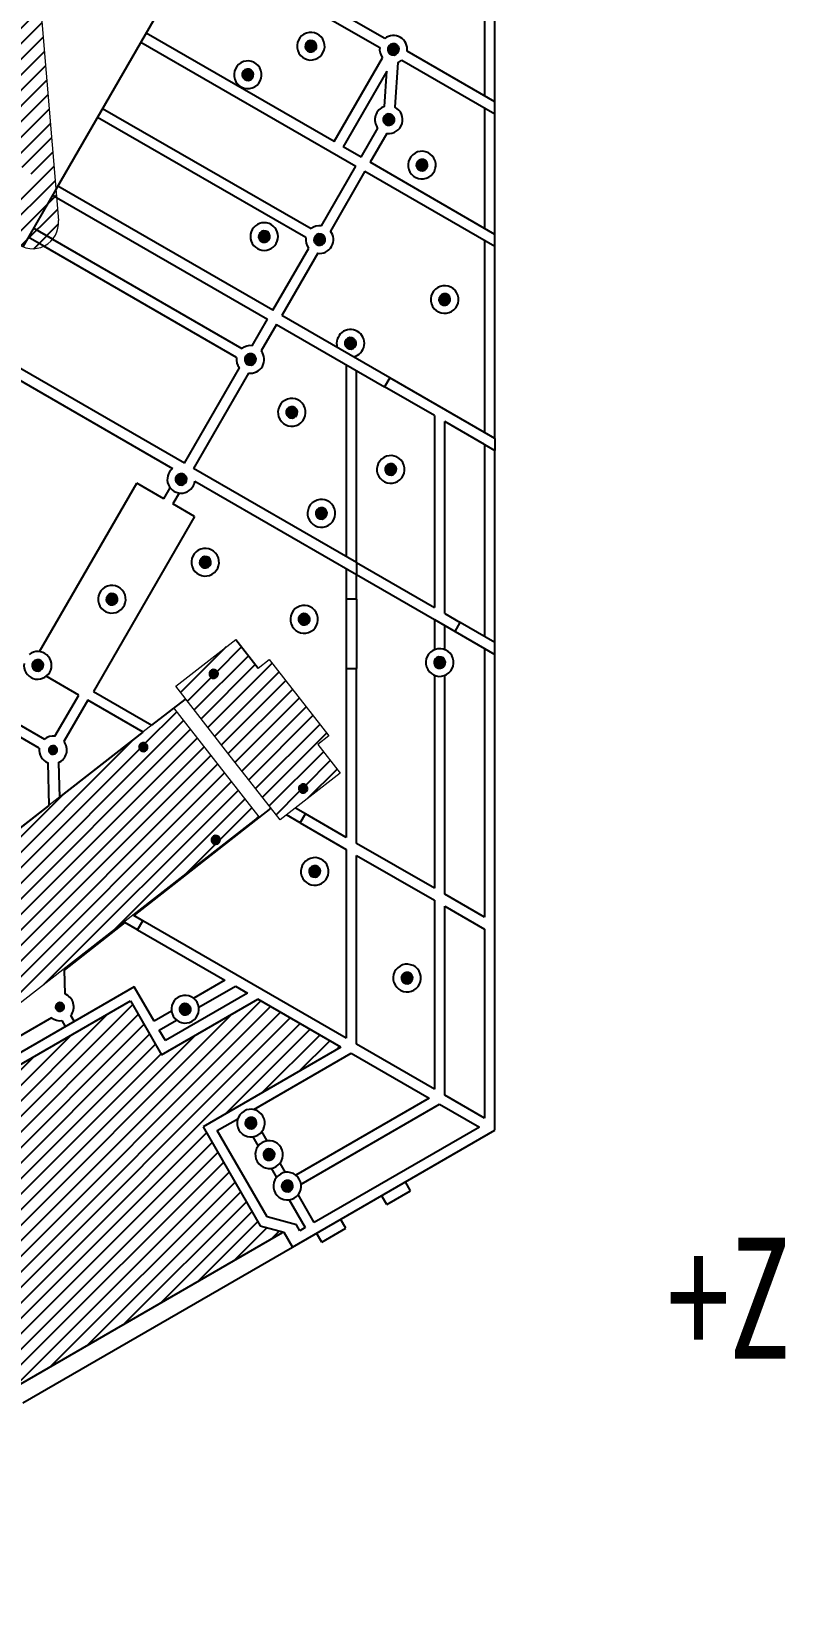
# Model space of a CAD drawing. Header units: millimetres. Extents: x 44 to 363, y 19 to 309.
# Drawn here: x 176.06 to 197.83, y 213.45 to 259.17 of the extents above; entities that cross this region are included whole.
import ezdxf

# ---------------------------------------------------------------- set-up
doc = ezdxf.new("R2010")
doc.units = ezdxf.units.MM
doc.styles.add('SLDTEXTSTYLE0', font='TXT', dxfattribs={"width": 0.75})
pattern_1 = [(45, (-76.22175, 26.313445), (-0.0224506403, 0.0224506403), [])]

msp = doc.modelspace()

# ---------------------------------------------------------------- hatches: boundary and pattern name
h = msp.add_hatch()
h.set_pattern_fill('ANSI31', color=0, scale=0.01)
h.set_pattern_definition(pattern_1)
h.paths.add_polyline_path([(186.575, 246.608, 1), (186.289, 246.443, 1)])
h.paths.add_polyline_path([(185.127, 250.086, 1), (185.413, 250.251, 1)])
h.paths.add_polyline_path([(188.133, 251.517, 1), (187.847, 251.352, 1)])
h.paths.add_polyline_path([(184.52, 253.25, 1), (184.234, 253.085, 1)])
h.paths.add_polyline_path([(182.923, 253.336, 1), (182.637, 253.171, 1)])
h.paths.add_polyline_path([(187.477, 255.401, 1), (187.191, 255.236, 1)])
h.paths.add_polyline_path([(186.234, 256.549, 1), (186.52, 256.714, 1)])
h.paths.add_polyline_path([(186.653, 258.745, 1), (186.367, 258.58, 1)])
h.paths.add_polyline_path([(184.268, 258.837, 1), (183.983, 258.672, 1)])
h.paths.add_polyline_path([(182.446, 258.011, 1), (182.161, 257.846, 1)])
h.paths.add_polyline_path([(181.438, 266.781, 1), (181.723, 266.946, 1)])
h.paths.add_polyline_path([(184.464, 269.79, 1), (184.464, 269.46, 1)])
h.paths.add_polyline_path([(177.702, 267.978, 1), (177.702, 267.648, 1)])
h.paths.add_polyline_path([(173.795, 268.07, 1), (173.796, 267.74, 1)])
h.paths.add_polyline_path([(169.888, 271.06, 1), (169.888, 270.73, 1)])
h.paths.add_polyline_path([(168.155, 267.964, 1), (167.869, 267.799, 1)])
h.paths.add_polyline_path([(169.069, 265.721, 1), (169.355, 265.886, 1)])
h.paths.add_polyline_path([(166.696, 261.696, 1), (166.41, 261.531, 1)])
h.paths.add_polyline_path([(161.067, 249.456, 1), (161.353, 249.621, 1)])
h.paths.add_polyline_path([(157.681, 248.101, 1), (157.464, 247.976, 1)])
h.paths.add_polyline_path([(154.92, 248.921, 1), (154.635, 248.756, 1)])
h.paths.add_polyline_path([(156.148, 251.105, 1), (155.862, 250.94, 1)])
h.paths.add_polyline_path([(155.334, 253.096, 1), (155.048, 252.931, 1)])
h.paths.add_polyline_path([(158.064, 259.14, 1), (157.778, 258.975, 1)])
h.paths.add_polyline_path([(156.909, 262.444, 1), (156.623, 262.279, 1)])
h.paths.add_polyline_path([(152.117, 258.332, 1), (151.831, 258.167, 1)])
h.paths.add_polyline_path([(147.981, 253.7, 1), (147.765, 253.575, 1)])
h.paths.add_polyline_path([(148.578, 256.996, 1), (148.293, 256.83, 1)])
h.paths.add_polyline_path([(150.796, 262.107, 1), (150.51, 261.942, 1)])
h = msp.add_hatch()
h.set_pattern_fill('ANSI31', color=0, scale=0.1)
h.paths.add_polyline_path([(176.194, 261.388, 0.668179), (174.874, 261.81), (174.179, 260.989, -0.198912), (173.669, 260.726), (172.018, 260.588, -0.198912), (171.471, 260.763), (170.649, 261.458, 0.668179), (169.418, 260.822), (170.059, 253.149, 0.668179), (171.379, 252.727), (172.073, 253.549, -0.198912), (172.584, 253.812), (174.235, 253.95, -0.198912), (174.782, 253.775), (175.603, 253.08, 0.668179), (176.835, 253.715)])
h.paths.add_polyline_path([(171.611, 256.394, -1), (174.642, 258.144, -1)], flags=16)
h.paths.add_polyline_path([(175.799, 255.259, -1), (175.799, 254.759, -1)], flags=16)
h.paths.add_polyline_path([(170.867, 254.347, -1), (170.867, 254.847, -1)], flags=16)
h.paths.add_polyline_path([(175.387, 260.192, -1), (175.387, 259.692, -1)], flags=0)
h.paths.add_polyline_path([(170.244, 259.281, -1), (170.664, 259.777, -1)], flags=0)
h.paths.add_polyline_path([(167.186, 258.78), (166.184, 258.696), (166.304, 257.252), (166.348, 257.328), (166.283, 258.102, -0.414214), (166.512, 258.372), (166.973, 258.411)])
h.paths.add_polyline_path([(169.572, 258.377, 0.414214), (169.302, 258.605), (166.973, 258.411), (166.348, 257.328), (166.516, 255.312, 0.414214), (166.786, 255.084), (169.577, 255.317, 0.414214), (169.805, 255.587)], flags=17)
h.paths.add_polyline_path([(166.973, 258.411), (166.512, 258.372, 0.414214), (166.283, 258.102), (166.348, 257.328)], flags=17)
h.paths.add_polyline_path([(169.302, 258.605, -0.414214), (169.572, 258.377), (169.805, 255.587, -0.414214), (169.577, 255.317), (166.786, 255.084, -0.414214), (166.516, 255.312), (166.348, 257.328), (166.304, 257.252), (166.516, 254.71), (169.406, 254.951, -0.414214), (169.946, 254.494), (169.53, 259.477, -0.414214), (169.073, 258.937), (167.186, 258.78), (166.973, 258.411)])
h.paths.add_polyline_path([(170.664, 259.777, 1), (170.244, 259.281, 1)], flags=16)
h.paths.add_polyline_path([(170.867, 254.847, 1), (170.867, 254.347, 1)], flags=0)
h.paths.add_polyline_path([(175.799, 255.259, 1), (175.799, 254.759, 1)], flags=0)
h.paths.add_polyline_path([(175.387, 260.192, 1), (175.387, 259.692, 1)], flags=16)
h = msp.add_hatch()
h.set_pattern_fill('ANSI31', color=0, scale=0.01)
h.set_pattern_definition(pattern_1)
h.paths.add_polyline_path([(150.564, 210.735, 1), (150.278, 210.57, 1)])
h.paths.add_polyline_path([(152.337, 209.358, 0.318796), (152.468, 209.297, 3.136806)])
h.paths.add_polyline_path([(163.818, 219.251, 1), (163.532, 219.086, 1)])
h.paths.add_polyline_path([(163.898, 221.113, 1), (163.612, 220.948, 1)])
h.paths.add_polyline_path([(166.445, 222.501, 1), (166.159, 222.336, 1)])
h.paths.add_polyline_path([(165.318, 216.653, 1), (165.032, 216.488, 1)])
h.paths.add_polyline_path([(163.465, 215.783, 1), (163.249, 215.658, 1)])
h.paths.add_polyline_path([(171.544, 225.762, 1), (171.258, 225.597, 1)])
h.paths.add_polyline_path([(170.573, 223.152, 1), (170.287, 222.987, 1)])
h.paths.add_polyline_path([(172.073, 220.554, 1), (171.787, 220.389, 1)])
h.paths.add_polyline_path([(173.444, 222.471, 1), (173.159, 222.306, 1)])
h.paths.add_polyline_path([(173.969, 221.562, 1), (173.684, 221.397, 1)])
h.paths.add_polyline_path([(174.494, 220.653, 1), (174.209, 220.488, 1)])
h.paths.add_polyline_path([(180.637, 231.013, 1), (180.351, 230.848, 1)])
h.paths.add_polyline_path([(176.985, 231.06, 1), (176.769, 230.935, 1)])
h.paths.add_polyline_path([(182.537, 227.722, 1), (182.252, 227.557, 1)])
h.paths.add_polyline_path([(183.062, 226.813, 1), (182.777, 226.648, 1)])
h.paths.add_polyline_path([(183.587, 225.903, 1), (183.302, 225.738, 1)])
h.paths.add_polyline_path([(187.046, 231.913, 1), (186.76, 231.748, 1)])
h.paths.add_polyline_path([(184.38, 234.993, 1), (184.094, 234.828, 1)])
h.paths.add_polyline_path([(187.989, 241.03, 1), (187.704, 240.865, 1)])
h.paths.add_polyline_path([(184.075, 242.278, 1), (183.789, 242.113, 1)])
h.paths.add_polyline_path([(181.217, 243.928, 1), (180.931, 243.763, 1)])
h.paths.add_polyline_path([(178.521, 242.857, 1), (178.235, 242.692, 1)])
h.paths.add_polyline_path([(176.379, 240.947, 1), (176.093, 240.782, 1)])
h.paths.add_polyline_path([(176.785, 238.483, 1), (176.568, 238.358, 1)])
h.paths.add_polyline_path([(168.281, 245.622, 1), (167.995, 245.457, 1)])
h.paths.add_polyline_path([(170.456, 242.136, 1), (170.24, 242.011, 1)])
h.paths.add_polyline_path([(167.866, 244.22, 1), (167.58, 244.055, 1)])
h.paths.add_polyline_path([(166.783, 242.44, 1), (166.497, 242.275, 1)])
h.paths.add_polyline_path([(160.66, 233.019, 1), (160.374, 232.854, 1)])
h.paths.add_polyline_path([(163.929, 231.059, 1), (163.712, 230.934, 1)])
h.paths.add_polyline_path([(163.928, 238.597, 1), (163.712, 238.472, 1)])
h.paths.add_polyline_path([(169.144, 230.568, 1), (168.928, 230.443, 1)])
h.paths.add_polyline_path([(170.241, 227.166, 1), (170.457, 227.291, 1)])
h.paths.add_polyline_path([(171.236, 227.887, 1), (171.019, 227.762, 1)])
h.paths.add_polyline_path([(181.427, 240.68, 1), (181.211, 240.555, 1)])
h.paths.add_polyline_path([(179.394, 238.564, 1), (179.177, 238.439, 1)])
h.paths.add_polyline_path([(184.011, 237.369, 1), (183.795, 237.244, 1)])
h.paths.add_polyline_path([(181.485, 235.884, 1), (181.269, 235.759, 1)])
h.paths.add_polyline_path([(180.52, 246.321, 1), (180.235, 246.156, 1)])
h.paths.add_polyline_path([(184.572, 245.34, 1), (184.286, 245.175, 1)])
h.paths.add_polyline_path([(183.717, 248.258, 1), (183.431, 248.093, 1)])
h.paths.add_polyline_path([(182.52, 249.786, 1), (182.234, 249.621, 1)])
h = msp.add_hatch()
h.set_pattern_fill('ANSI31', color=0, scale=0.1)
h.paths.add_polyline_path([(181.729, 238.331), (183.237, 236.399), (184.971, 237.753), (184.325, 238.581), (184.64, 238.827), (182.918, 241.034), (182.602, 240.788), (181.955, 241.615), (180.221, 240.262)])
h.paths.add_polyline_path([(181.211, 240.555, -1), (181.427, 240.68, -1)], flags=16)
h.paths.add_polyline_path([(184.011, 237.369, -1), (183.795, 237.244, -1)], flags=16)
h = msp.add_hatch()
h.set_pattern_fill('ANSI31', color=0, scale=0.1)
edge = h.paths.add_edge_path()
edge.add_spline(control_points=[(140.452, 211.583), (140.432, 211.593), (140.401, 211.609), (140.352, 211.637), (140.286, 211.675), (139.787, 211.962), (138.465, 212.725), (137.101, 213.511), (136.183, 214.04)], knot_values=[0.010645, 0.010645, 0.010645, 0.010645, 0.032037, 0.045645, 0.065323, 0.088561, 0.397626, 0.981034, 0.981034, 0.981034, 0.981034], weights=[1, 1, 1, 1, 1, 1, 1, 1, 1], degree=3, periodic=0)
edge.add_line((136.183, 214.04), (134.186, 210.577))
edge.add_line((134.186, 210.577), (134.86, 210.188))
edge.add_line((134.86, 210.188), (135.228, 209.976))
edge.add_line((135.228, 209.976), (138.067, 208.337))
edge.add_line((138.067, 208.337), (138.327, 208.187))
edge.add_line((138.327, 208.187), (138.327, 208.187))
edge.add_line((138.327, 208.187), (138.448, 208.117))
edge.add_line((138.448, 208.117), (139.178, 209.379))
edge.add_spline(control_points=[(139.178, 209.379), (140.368, 208.659), (141.698, 208.572), (142.98, 208.814)], knot_values=[0.607992, 0.607992, 0.607992, 0.607992, 1, 1, 1, 1], weights=[1, 1, 1, 1], degree=3, periodic=0)
edge.add_line((142.98, 208.814), (144.201, 209.141))
edge.add_spline(control_points=[(144.201, 209.141), (144.28, 209.168), (144.359, 209.196), (144.437, 209.225)], knot_values=[0.456143, 0.456143, 0.456143, 0.456143, 0.481325, 0.481325, 0.481325, 0.481325], weights=[1, 1, 1, 1], degree=3, periodic=0)
edge.add_spline(control_points=[(144.437, 209.225), (144.589, 209.282), (144.739, 209.342), (144.888, 209.406)], knot_values=[0.407351, 0.407351, 0.407351, 0.407351, 0.456143, 0.456143, 0.456143, 0.456143], weights=[1, 1, 1, 1], degree=3, periodic=0)
edge.add_spline(control_points=[(144.888, 209.406), (145.208, 209.543), (146.421, 210.137), (147.52, 210.936), (148.311, 211.544)], knot_values=[0.000187, 0.000187, 0.000187, 0.000187, 0.105306, 0.407351, 0.407351, 0.407351, 0.407351], weights=[1, 1, 1, 1, 1], degree=3, periodic=0)
edge.add_spline(control_points=[(148.311, 211.544), (148.311, 211.545), (148.312, 211.545), (148.312, 211.545)], knot_values=[0, 0, 0, 0, 0.000187, 0.000187, 0.000187, 0.000187], weights=[1, 1, 1, 1], degree=3, periodic=0)
edge.add_line((148.312, 211.545), (149.246, 210.431))
edge.add_line((149.246, 210.431), (182.62, 236.488))
edge.add_line((182.62, 236.488), (180.169, 239.627))
edge.add_line((180.169, 239.627), (179.536, 239.133))
edge.add_line((179.536, 239.133), (179.281, 238.934))
edge.add_line((179.281, 238.934), (179.281, 238.934))
edge.add_line((179.281, 238.934), (176.864, 237.048))
edge.add_line((176.864, 237.048), (176.57, 236.819))
edge.add_line((176.57, 236.819), (176.57, 236.819))
edge.add_line((176.57, 236.819), (175.262, 235.798))
edge.add_line((175.262, 235.798), (175.006, 235.599))
edge.add_line((175.006, 235.599), (166.987, 229.342))
edge.add_line((166.987, 229.342), (166.732, 229.143))
edge.add_line((166.732, 229.143), (166.732, 229.143))
edge.add_line((166.732, 229.143), (165.434, 228.131))
edge.add_arc((165.116, 228.373), 0.4, 293.0914, 322.8311, ccw=False)
edge.add_line((165.273, 228.005), (161.312, 224.915))
edge.add_line((161.312, 224.915), (147.721, 214.313))
edge.add_line((147.721, 214.313), (147.016, 213.093))
edge.add_line((147.016, 213.093), (147.607, 212.387))
edge.add_spline(control_points=[(147.607, 212.387), (147.539, 212.332), (147.471, 212.276), (147.402, 212.222)], knot_values=[0.969177, 0.969177, 0.969177, 0.969177, 1, 1, 1, 1], weights=[1, 1, 1, 1], degree=3, periodic=0)
edge.add_spline(control_points=[(147.402, 212.222), (146.928, 211.843), (146.43, 211.485), (145.908, 211.173)], knot_values=[0.756169, 0.756169, 0.756169, 0.756169, 0.969177, 0.969177, 0.969177, 0.969177], weights=[1, 1, 1, 1], degree=3, periodic=0)
edge.add_spline(control_points=[(145.908, 211.173), (145.74, 211.073), (145.569, 210.977), (145.396, 210.887)], knot_values=[0.687742, 0.687742, 0.687742, 0.687742, 0.756169, 0.756169, 0.756169, 0.756169], weights=[1, 1, 1, 1], degree=3, periodic=0)
edge.add_spline(control_points=[(145.396, 210.887), (145.293, 210.833), (144.647, 210.512), (142.789, 209.857), (140.877, 209.685), (139.726, 210.327)], knot_values=[0, 0, 0, 0, 0.04057, 0.253063, 0.687742, 0.687742, 0.687742, 0.687742], weights=[1, 1, 1, 1, 1, 1], degree=3, periodic=0)
edge.add_line((139.726, 210.327), (140.452, 211.583))
h.paths.add_polyline_path([(136.728, 213.26, -1), (136.945, 213.385, -1)], flags=16)
h.paths.add_polyline_path([(138.893, 212.01, -1), (139.11, 212.135, -1)], flags=16)
h.paths.add_polyline_path([(135.242, 210.442, -1), (135.025, 210.317, -1)], flags=16)
h.paths.add_polyline_path([(137.407, 209.192, -1), (137.19, 209.067, -1)], flags=16)
h.paths.add_polyline_path([(148.429, 214.449, -1), (148.645, 214.574, -1)], flags=16)
h.paths.add_polyline_path([(150.737, 211.894, -1), (150.52, 211.769, -1)], flags=16)
h.paths.add_polyline_path([(158.678, 222.446, -1), (158.895, 222.571, -1)], flags=16)
h.paths.add_polyline_path([(159.649, 221.893, -1), (159.865, 222.018, -1)], flags=16)
h.paths.add_polyline_path([(160.77, 219.765, -1), (160.986, 219.89, -1)], flags=16)
h.paths.add_polyline_path([(170.241, 227.166, -1), (170.457, 227.291, -1)], flags=16)
h.paths.add_polyline_path([(168.928, 230.443, -1), (169.144, 230.568, -1)], flags=16)
h.paths.add_polyline_path([(171.019, 227.762, -1), (171.236, 227.887, -1)], flags=16)
h.paths.add_polyline_path([(179.177, 238.439, -1), (179.394, 238.564, -1)], flags=16)
h.paths.add_polyline_path([(181.269, 235.759, -1), (181.485, 235.884, -1)], flags=16)
h = msp.add_hatch()
h.set_pattern_fill('ANSI31', color=0, scale=0.1)
h.paths.add_polyline_path([(164.227, 219.813), (166.981, 215.044), (172.436, 218.194), (169.683, 222.963)])
h.paths.add_polyline_path([(181.012, 227.534), (184.994, 229.834), (182.594, 231.219), (179.812, 229.612), (178.912, 231.171), (171.984, 227.171), (175.736, 220.673), (175.554, 219.994), (183.299, 224.467), (183.307, 224.501), (182.664, 224.673)])

# ---------------------------------------------------------------- linework, layer by layer
at = {"color": 0, "linetype": 'Continuous', "lineweight": 25}
for p, q in [((189.442, 257.142), (189.441, 276.585)), ((189.141, 276.065), (189.142, 257.316)), ((182.553, 260.773), (186.114, 258.718)), ((186.264, 258.977), (182.703, 261.033)), ((180.111, 260.422), (176.76, 254.617)), ((179.218, 258.874), (185.429, 255.289)), ((184.799, 255.999), (179.368, 259.134)), ((184.799, 255.999), (186.195, 258.416)), ((189.442, 257.142), (186.906, 258.607)), ((186.318, 258.03), (185.059, 255.849)), ((186.251, 257.011), (186.318, 258.03)), ((186.635, 258.282), (186.551, 256.992)), ((186.756, 258.347), (189.442, 256.796)), ((189.442, 256.796), (189.442, 257.142)), ((183.981, 253.223), (177.961, 256.698)), ((178.111, 256.958), (184.131, 253.483)), ((189.142, 256.969), (189.143, 253.491)), ((189.443, 253.318), (189.442, 256.796)), ((185.579, 255.549), (186.062, 256.385)), ((186.321, 256.236), (185.838, 255.399)), ((185.579, 255.549), (185.059, 255.849)), ((184.433, 253.564), (185.429, 255.289)), ((189.443, 253.318), (185.838, 255.399)), ((183.025, 251.126), (176.814, 254.711)), ((185.688, 255.139), (184.692, 253.414)), ((185.688, 255.139), (189.443, 252.972)), ((176.779, 254.385), (182.875, 250.866)), ((181.981, 249.759), (176.409, 252.975)), ((176.665, 253.174), (182.131, 250.018)), ((183.025, 251.126), (184.062, 252.921)), ((189.143, 253.145), (189.143, 247.594)), ((189.443, 252.972), (189.443, 253.318)), ((189.443, 247.421), (189.443, 252.972)), ((184.322, 252.771), (183.285, 250.976)), ((182.433, 250.099), (182.875, 250.866)), ((183.135, 250.716), (182.693, 249.949)), ((183.135, 250.716), (186.253, 248.916)), ((186.403, 249.176), (183.285, 250.976)), ((180.472, 246.703), (174.261, 250.288)), ((174.112, 250.029), (180.131, 246.554)), ((180.472, 246.703), (182.062, 249.457)), ((182.322, 249.307), (180.732, 246.553)), ((185.143, 249.557), (185.143, 244.006)), ((185.443, 243.833), (185.443, 249.384)), ((186.403, 249.176), (186.253, 248.916)), ((187.693, 248.085), (186.253, 248.916)), ((189.143, 247.594), (186.403, 249.176)), ((187.693, 248.085), (187.693, 242.534)), ((189.143, 247.248), (187.993, 247.912)), ((187.993, 242.361), (187.993, 247.912)), ((189.443, 247.421), (189.143, 247.594)), ((189.443, 247.421), (189.443, 247.075)), ((189.143, 247.248), (189.443, 247.075)), ((189.143, 247.248), (189.143, 241.697)), ((189.443, 241.524), (189.443, 247.075)), ((185.443, 243.833), (180.732, 246.553)), ((176.291, 241.261), (179.101, 246.128)), ((179.88, 245.678), (179.101, 246.128)), ((180.774, 246.183), (185.443, 243.488)), ((179.88, 245.678), (180.062, 245.993)), ((180.322, 245.843), (180.14, 245.528)), ((180.761, 245.169), (177.842, 240.111)), ((180.761, 245.169), (180.14, 245.528)), ((185.443, 243.833), (185.443, 243.488)), ((185.443, 243.833), (187.693, 242.534)), ((185.143, 243.661), (185.143, 242.775)), ((185.443, 242.775), (185.443, 243.488)), ((185.443, 243.488), (187.693, 242.189)), ((185.443, 242.775), (185.143, 242.775)), ((185.143, 242.775), (185.143, 240.775)), ((185.443, 242.775), (185.443, 240.775)), ((187.993, 242.361), (188.44, 242.103)), ((170.744, 242.018), (176.43, 238.736)), ((187.693, 242.189), (187.693, 241.317)), ((187.693, 242.189), (187.993, 242.016)), ((187.993, 241.32), (187.993, 242.016)), ((187.993, 242.016), (188.29, 241.844)), ((188.29, 241.844), (188.44, 242.103)), ((189.443, 241.524), (188.44, 242.103)), ((176.28, 238.476), (170.594, 241.758)), ((188.29, 241.844), (189.443, 241.179)), ((189.443, 241.179), (189.443, 241.524)), ((189.143, 241.352), (189.144, 233.587)), ((189.444, 227.438), (189.443, 241.179)), ((177.42, 240.008), (176.482, 240.549)), ((185.143, 240.775), (185.144, 235.896)), ((185.143, 240.775), (185.443, 240.775)), ((185.444, 235.723), (185.443, 240.775)), ((187.693, 240.578), (187.694, 234.424)), ((187.994, 234.25), (187.993, 240.575)), ((177.842, 240.111), (179.536, 239.133)), ((176.732, 238.816), (177.42, 240.008)), ((177.68, 239.858), (176.992, 238.666)), ((179.281, 238.934), (177.68, 239.858)), ((179.536, 239.133), (180.493, 239.88)), ((176.864, 237.048), (179.281, 238.934)), ((176.57, 236.819), (176.537, 238.045)), ((176.836, 238.054), (176.864, 237.048)), ((175.262, 235.798), (176.57, 236.819)), ((182.971, 236.74), (179.01, 233.634)), ((183.818, 236.314), (183.422, 236.543)), ((183.968, 236.574), (183.677, 236.743)), ((183.818, 236.314), (183.968, 236.574)), ((185.144, 235.896), (183.968, 236.574)), ((183.818, 236.314), (185.144, 235.549)), ((185.144, 235.549), (185.144, 230.093)), ((187.694, 234.424), (185.444, 235.723)), ((185.444, 235.376), (187.694, 234.077)), ((185.444, 229.92), (185.444, 235.376)), ((189.144, 233.587), (187.994, 234.25)), ((187.694, 234.077), (187.694, 228.621)), ((187.994, 233.904), (189.144, 233.24)), ((187.994, 228.448), (187.994, 233.904)), ((178.755, 233.435), (176.998, 232.058)), ((179.12, 233.225), (178.755, 233.435)), ((179.27, 233.484), (179.01, 233.634)), ((179.12, 233.225), (179.27, 233.484)), ((179.12, 233.225), (181.644, 231.767)), ((185.144, 230.093), (179.27, 233.484)), ((189.144, 233.24), (189.144, 227.784)), ((176.998, 232.058), (177.017, 231.372)), ((179.021, 231.581), (171.574, 227.281)), ((179.597, 230.585), (179.021, 231.581)), ((182.294, 231.392), (179.922, 230.022)), ((181.644, 231.767), (180.74, 231.246)), ((180.89, 230.986), (181.944, 231.594)), ((181.944, 231.594), (182.294, 231.392)), ((171.984, 227.171), (178.912, 231.171)), ((178.912, 231.171), (179.812, 229.612)), ((179.812, 229.612), (182.594, 231.219)), ((184.994, 229.834), (182.594, 231.219)), ((176.631, 230.682), (172.404, 228.242)), ((176.932, 230.601), (177.031, 230.431)), ((177.29, 230.581), (177.192, 230.752)), ((180.098, 230.875), (179.597, 230.585)), ((179.747, 230.325), (180.248, 230.615)), ((179.922, 230.022), (179.747, 230.325)), ((184.994, 229.834), (181.012, 227.534)), ((182.474, 228.032), (185.294, 229.66)), ((185.294, 229.66), (187.544, 228.361)), ((187.694, 228.621), (185.444, 229.92)), ((187.544, 228.361), (183.691, 226.136)), ((183.841, 225.876), (187.844, 228.188)), ((187.844, 228.188), (188.994, 227.524)), ((189.144, 227.784), (187.994, 228.448)), ((181.422, 227.424), (182.015, 227.767)), ((181.012, 227.534), (182.664, 224.673)), ((182.861, 224.931), (181.422, 227.424)), ((182.864, 227.126), (182.71, 227.393)), ((183.592, 224.059), (189.444, 227.438)), ((188.994, 227.524), (184.224, 224.77)), ((182.45, 227.243), (182.604, 226.976)), ((183.389, 226.217), (183.235, 226.484)), ((182.975, 226.334), (183.129, 226.067)), ((187.008, 225.684), (186.858, 225.944)), ((184.224, 224.77), (183.76, 225.575)), ((186.315, 225.284), (186.165, 225.544)), ((186.315, 225.284), (187.008, 225.684)), ((183.5, 225.425), (183.965, 224.62)), ((182.664, 224.673), (183.342, 224.492)), ((183.71, 224.704), (182.861, 224.931)), ((183.81, 224.531), (183.71, 224.704)), ((183.965, 224.62), (183.81, 224.531)), ((184.441, 224.202), (185.134, 224.602)), ((185.134, 224.602), (184.984, 224.862)), ((183.299, 224.467), (175.554, 219.994)), ((183.307, 224.501), (183.299, 224.467)), ((183.342, 224.492), (183.592, 224.059)), ((184.441, 224.202), (184.291, 224.462)), ((184.441, 224.202), (184.291, 224.462)), ((184.441, 224.202), (184.441, 224.202)), ((175.804, 219.561), (183.592, 224.059))]:
    msp.add_line(p, q, dxfattribs=at)
at = {"color": 0, "linetype": 'Continuous', "lineweight": 18}
for p, q in [((176.194, 261.388), (176.835, 253.715)), ((180.221, 240.262), (181.955, 241.615)), ((182.602, 240.788), (182.918, 241.034)), ((182.918, 241.034), (184.64, 238.827)), ((181.729, 238.331), (180.221, 240.262)), ((146.676, 213.499), (180.158, 239.641)), ((180.158, 239.641), (182.62, 236.488)), ((184.64, 238.827), (184.325, 238.581)), ((183.237, 236.399), (181.729, 238.331)), ((184.325, 238.581), (184.971, 237.753)), ((184.971, 237.753), (183.237, 236.399)), ((182.62, 236.488), (149.246, 210.431))]:
    msp.add_line(p, q, dxfattribs=at)
at = {"color": 0}
for p, q in [((176.76, 254.617), (175.803, 252.959)), ((176.779, 254.385), (176.664, 254.451)), ((176.665, 253.174), (176.111, 253.494)), ((176.409, 252.975), (175.961, 253.234)), ((181.955, 241.615), (182.602, 240.788)), ((180.493, 239.88), (180.509, 239.893))]:
    msp.add_line(p, q, dxfattribs=at)
at = {"color": 0, "linetype": 'Continuous', "lineweight": 25}
for centre, radius, start, end in [((184.125, 258.754), 0.4, 30.0035, 210.0035), ((184.125, 258.754), 0.4, 210.0035, 30.0035), ((184.125, 258.754), 0.165, 30.0035, 210.0035), ((184.125, 258.754), 0.165, 210.0035, 30.0035), ((186.51, 258.662), 0.4, 352.0278, 127.9792), ((186.51, 258.662), 0.165, 30.0035, 210.0035), ((186.51, 258.662), 0.4, 172.0278, 217.9792), ((186.51, 258.662), 0.165, 210.0035, 30.0035), ((182.304, 257.929), 0.4, 30.0035, 210.0035), ((182.304, 257.929), 0.4, 210.0035, 30.0035), ((182.304, 257.929), 0.165, 30.0035, 210.0035), ((182.304, 257.929), 0.165, 210.0035, 30.0035), ((186.51, 258.662), 0.4, 288.2781, 307.9792), ((186.377, 256.632), 0.4, 108.2781, 217.9792), ((186.377, 256.632), 0.4, 262.0278, 64.2294), ((186.377, 256.632), 0.165, 30.0035, 210.0035), ((186.377, 256.632), 0.165, 210.0035, 30.0035), ((187.334, 255.319), 0.4, 30.0035, 210.0035), ((187.334, 255.319), 0.4, 210.0035, 30.0035), ((187.334, 255.319), 0.165, 30.0035, 210.0035), ((187.334, 255.319), 0.165, 210.0035, 30.0035), ((182.78, 253.254), 0.4, 349.8943, 310.1127), ((182.78, 253.254), 0.165, 30.0035, 210.0035), ((182.78, 253.254), 0.165, 210.0035, 30.0035), ((184.377, 253.167), 0.4, 82.0278, 127.9792), ((184.377, 253.167), 0.165, 30.0035, 210.0035), ((184.377, 253.167), 0.4, 262.0278, 37.9792), ((182.78, 253.254), 0.4, 310.1127, 349.8943), ((184.377, 253.167), 0.4, 172.0278, 217.9792), ((184.377, 253.167), 0.165, 210.0035, 30.0035), ((187.99, 251.435), 0.4, 30.0035, 210.0035), ((187.99, 251.435), 0.4, 210.0035, 30.0035), ((187.99, 251.435), 0.165, 30.0035, 210.0035), ((187.99, 251.435), 0.165, 210.0035, 30.0035), ((185.27, 250.169), 0.4, 282.7932, 197.2138), ((185.27, 250.169), 0.165, 30.0035, 210.0035), ((185.27, 250.169), 0.165, 210.0035, 30.0035), ((182.377, 249.703), 0.4, 172.0278, 217.9792), ((182.377, 249.703), 0.4, 82.0278, 127.9792), ((182.377, 249.703), 0.165, 30.0035, 210.0035), ((182.377, 249.703), 0.165, 210.0035, 30.0035), ((182.377, 249.703), 0.4, 262.0278, 37.9792), ((183.574, 248.175), 0.4, 30.0035, 210.0035), ((183.574, 248.175), 0.4, 210.0035, 30.0035), ((183.574, 248.175), 0.165, 30.0035, 210.0035), ((183.574, 248.175), 0.165, 210.0035, 30.0035), ((186.432, 246.526), 0.4, 30.0035, 210.0035), ((180.378, 246.239), 0.4, 127.9792, 352.0278), ((186.432, 246.526), 0.4, 210.0035, 30.0035), ((186.432, 246.526), 0.165, 30.0035, 210.0035), ((186.432, 246.526), 0.165, 210.0035, 30.0035), ((180.378, 246.239), 0.165, 30.0035, 210.0035), ((180.378, 246.239), 0.165, 210.0035, 30.0035), ((184.429, 245.257), 0.4, 30.0035, 210.0035), ((184.429, 245.257), 0.4, 210.0035, 30.0035), ((184.429, 245.257), 0.165, 30.0035, 210.0035), ((184.429, 245.257), 0.165, 210.0035, 30.0035), ((181.074, 243.845), 0.4, 30.0035, 210.0035), ((181.074, 243.845), 0.4, 210.0035, 30.0035), ((181.074, 243.845), 0.165, 30.0035, 210.0035), ((181.074, 243.845), 0.165, 210.0035, 30.0035), ((178.378, 242.775), 0.4, 30.0035, 210.0035), ((178.378, 242.775), 0.4, 210.0035, 30.0035), ((178.378, 242.775), 0.165, 30.0035, 210.0035), ((178.378, 242.775), 0.165, 210.0035, 30.0035), ((183.932, 242.195), 0.4, 30.0035, 210.0035), ((183.932, 242.195), 0.4, 210.0035, 30.0035), ((183.932, 242.195), 0.165, 30.0035, 210.0035), ((183.932, 242.195), 0.165, 210.0035, 30.0035), ((176.236, 240.865), 0.4, 172.0278, 127.9792), ((176.236, 240.865), 0.165, 30.0035, 210.0035), ((187.847, 240.947), 0.4, 30.0035, 210.0035), ((187.847, 240.947), 0.4, 210.0035, 30.0035), ((187.847, 240.947), 0.165, 30.0035, 210.0035), ((187.847, 240.947), 0.165, 210.0035, 30.0035), ((176.236, 240.865), 0.165, 210.0035, 30.0035), ((181.319, 240.618), 0.125, 30.0035, 210.0035), ((181.319, 240.618), 0.125, 210.0035, 30.0035), ((176.676, 238.42), 0.4, 82.0278, 127.9792), ((176.676, 238.42), 0.4, 172.0278, 249.5285), ((176.676, 238.42), 0.125, 30.0035, 210.0035), ((176.676, 238.42), 0.125, 210.0035, 30.0035), ((176.676, 238.42), 0.4, 293.5713, 37.9792), ((179.286, 238.502), 0.125, 30.0035, 210.0035), ((179.286, 238.502), 0.125, 210.0035, 30.0035), ((183.903, 237.307), 0.125, 30.0035, 210.0035), ((183.903, 237.307), 0.125, 210.0035, 30.0035), ((181.377, 235.821), 0.125, 30.0035, 210.0035), ((181.377, 235.821), 0.125, 210.0035, 30.0035), ((184.237, 234.91), 0.4, 30.0035, 210.0035), ((184.237, 234.91), 0.4, 210.0035, 30.0035), ((184.237, 234.91), 0.165, 30.0035, 210.0035), ((184.237, 234.91), 0.165, 210.0035, 30.0035), ((186.903, 231.831), 0.4, 30.0035, 210.0035), ((186.903, 231.831), 0.4, 210.0035, 30.0035), ((186.903, 231.831), 0.165, 30.0035, 210.0035), ((186.903, 231.831), 0.165, 210.0035, 30.0035), ((176.877, 230.998), 0.125, 30.0035, 210.0035), ((176.877, 230.998), 0.125, 210.0035, 30.0035), ((176.877, 230.998), 0.4, 322.0278, 69.5226), ((180.494, 230.93), 0.4, 30.0035, 210.0035), ((180.494, 230.93), 0.4, 210.0035, 30.0035), ((180.494, 230.93), 0.165, 30.0035, 210.0035), ((180.494, 230.93), 0.165, 210.0035, 30.0035), ((176.877, 230.998), 0.4, 232.0278, 277.9792), ((182.394, 227.64), 0.4, 30.0035, 210.0035), ((182.394, 227.64), 0.4, 210.0035, 30.0035), ((182.394, 227.64), 0.165, 30.0035, 210.0035), ((182.394, 227.64), 0.165, 210.0035, 30.0035), ((182.919, 226.73), 0.4, 30.0035, 210.0035), ((182.919, 226.73), 0.4, 210.0035, 30.0035), ((182.919, 226.73), 0.165, 30.0035, 210.0035), ((182.919, 226.73), 0.165, 210.0035, 30.0035), ((183.445, 225.821), 0.4, 30.0035, 210.0035), ((183.445, 225.821), 0.4, 210.0035, 30.0035), ((183.445, 225.821), 0.165, 30.0035, 210.0035), ((183.445, 225.821), 0.165, 210.0035, 30.0035)]:
    msp.add_arc(centre, radius, start, end, dxfattribs=at)
at = {"color": 0, "linetype": 'Continuous', "lineweight": 18}
msp.add_arc((176.088, 253.653), 0.75, 229.7743, 4.7743, dxfattribs=at)

# ---------------------------------------------------------------- texts
at = {"color": 0, "linetype": 'Continuous', "lineweight": 0, "insert": (194.428, 224.334), "char_height": 3.5, "attachment_point": 1, "style": 'SLDTEXTSTYLE0'}
msp.add_mtext('+Z', dxfattribs=at)

doc.saveas('drawing.dxf')
